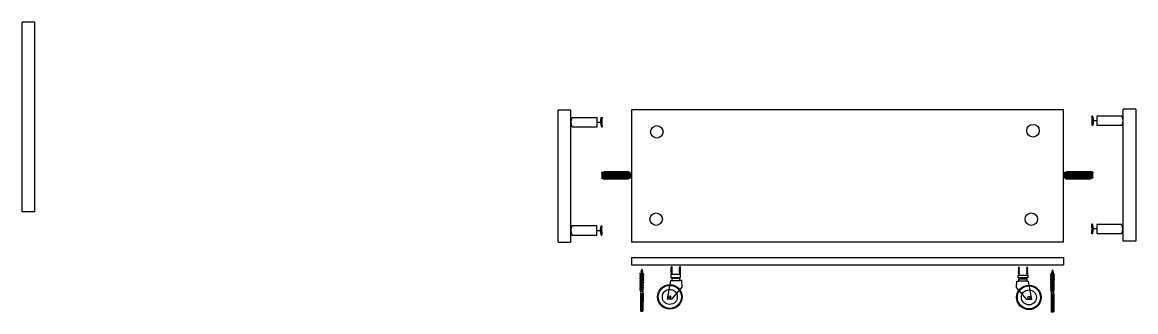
# Model space of a CAD drawing. Header units: inches. Extents: x 9.8 to 29.6, y 5.8 to 16.2.
# Drawn here: x 14.386 to 18.848, y 12.181 to 13.342 of the extents above; entities that cross this region are included whole.
import ezdxf

# ---------------------------------------------------------------- set-up
doc = ezdxf.new("R2010")
doc.units = ezdxf.units.IN
doc.header["$MEASUREMENT"] = 0
doc.linetypes.add('HIDDEN', pattern=[0.375, 0.25, -0.125])
doc.layers.add('NASCOSTE', color=1, linetype='HIDDEN')
doc.layers.add('OGGETTO', color=7, linetype='Continuous')

msp = doc.modelspace()

# ---------------------------------------------------------------- linework, layer by layer
for p, q in [((14.4364, 13.3421), (14.3864, 13.3421)), ((14.3864, 12.5821), (14.3864, 13.3421)), ((14.4364, 12.5821), (14.4364, 13.3421)), ((16.5336, 12.4605), (16.5336, 12.9905)), ((16.5336, 12.9905), (16.5836, 12.9905)), ((16.5836, 12.9905), (16.5836, 12.4605)), ((18.5584, 12.9905), (16.8284, 12.9905)), ((16.8284, 12.9905), (16.8284, 12.4605)), ((18.5584, 12.4605), (18.5584, 12.9905)), ((18.8483, 12.9937), (18.7983, 12.9937)), ((18.7983, 12.4637), (18.7983, 12.9937)), ((18.8483, 12.9937), (18.8483, 12.4637)), ((16.5901, 12.9605), (16.6901, 12.9605)), ((16.6901, 12.9228), (16.6901, 12.9605)), ((16.6901, 12.9411), (16.7032, 12.9411)), ((16.7065, 12.96), (16.7066, 12.96)), ((16.7066, 12.96), (16.7096, 12.96)), ((18.6756, 12.9658), (18.6726, 12.9658)), ((18.6926, 12.9471), (18.6795, 12.9471)), ((18.7926, 12.9654), (18.6926, 12.9654)), ((18.6926, 12.9654), (18.6926, 12.9277)), ((16.5901, 12.9228), (16.6901, 12.9228)), ((16.7071, 12.9223), (16.7101, 12.9223)), ((18.6762, 12.9282), (18.6732, 12.9282)), ((18.6763, 12.9282), (18.6762, 12.9282)), ((18.7926, 12.9277), (18.6926, 12.9277)), ((16.7087, 12.7391), (16.7185, 12.7426)), ((16.8218, 12.7396), (16.7087, 12.7391)), ((16.8234, 12.7361), (16.7093, 12.7359)), ((16.8234, 12.7188), (16.7093, 12.7186)), ((16.8245, 12.7326), (16.7098, 12.7325)), ((16.8244, 12.7223), (16.7098, 12.722)), ((16.8249, 12.7292), (16.71, 12.729)), ((16.8249, 12.7256), (16.71, 12.7255)), ((16.8125, 12.7431), (16.7185, 12.7426)), ((16.8218, 12.7396), (16.8125, 12.7431)), ((16.8225, 12.7168), (16.8127, 12.7133)), ((18.5604, 12.7311), (18.6753, 12.7312)), ((18.5604, 12.7275), (18.6753, 12.7277)), ((18.5609, 12.7344), (18.6755, 12.7346)), ((18.5609, 12.7241), (18.6755, 12.7242)), ((18.5619, 12.7206), (18.676, 12.7208)), ((18.562, 12.7379), (18.676, 12.7381)), ((18.5628, 12.7398), (18.5726, 12.7433)), ((18.5636, 12.7171), (18.6766, 12.7176)), ((18.5636, 12.7171), (18.5728, 12.7135)), ((18.5671, 12.7414), (18.6727, 12.7418)), ((18.5726, 12.7433), (18.6666, 12.7439)), ((18.6765, 12.7405), (18.6666, 12.7439)), ((18.6766, 12.7176), (18.6668, 12.7141)), ((16.7088, 12.7162), (16.7187, 12.7128)), ((16.8182, 12.7153), (16.7127, 12.7149)), ((16.8127, 12.7133), (16.7187, 12.7128)), ((18.5728, 12.7135), (18.6668, 12.7141)), ((14.4364, 12.5821), (14.3864, 12.5821)), ((16.5893, 12.5266), (16.6893, 12.5266)), ((16.6893, 12.4889), (16.6893, 12.5266)), ((16.6893, 12.5072), (16.7024, 12.5072)), ((16.7056, 12.5261), (16.7057, 12.5261)), ((16.7057, 12.5261), (16.7087, 12.5261)), ((18.6748, 12.5319), (18.6718, 12.5319)), ((18.6753, 12.4943), (18.6723, 12.4943)), ((18.6754, 12.4943), (18.6753, 12.4943)), ((18.6918, 12.5132), (18.6787, 12.5132)), ((18.7918, 12.5315), (18.6918, 12.5315)), ((18.6918, 12.5315), (18.6918, 12.4938)), ((18.7918, 12.4938), (18.6918, 12.4938)), ((16.5336, 12.4605), (16.5836, 12.4605)), ((16.5893, 12.4889), (16.6893, 12.4889)), ((16.7062, 12.4884), (16.7092, 12.4884)), ((18.5584, 12.4605), (16.8284, 12.4605)), ((18.8483, 12.4637), (18.7983, 12.4637)), ((16.8284, 12.3988), (18.5584, 12.3988)), ((16.8284, 12.3988), (16.8284, 12.3688)), ((16.8284, 12.3688), (18.5584, 12.3688)), ((18.5584, 12.3988), (18.5584, 12.3688)), ((16.9867, 12.3357), (16.9867, 12.3348)), ((16.9897, 12.3357), (16.9897, 12.3348)), ((16.9971, 12.3185), (16.9976, 12.3152)), ((17.0128, 12.3194), (17.0128, 12.3147)), ((17.0199, 12.3356), (17.0199, 12.3348)), ((17.0228, 12.3356), (17.0228, 12.3348)), ((18.3787, 12.3335), (18.3787, 12.3327)), ((18.3816, 12.3336), (18.3816, 12.3327)), ((18.3888, 12.3173), (18.3888, 12.3126)), ((18.4044, 12.3164), (18.4039, 12.3131)), ((18.4118, 12.3336), (18.4118, 12.3328)), ((18.4148, 12.3336), (18.4148, 12.3328)), ((16.9839, 12.3057), (16.9711, 12.2324)), ((16.9901, 12.3057), (16.9839, 12.3057)), ((16.9901, 12.2324), (17.0307, 12.2802)), ((17.0298, 12.3062), (17.0222, 12.3062)), ((17.0307, 12.2802), (17.0298, 12.3062)), ((18.3708, 12.2781), (18.3717, 12.3041)), ((18.4115, 12.2303), (18.3708, 12.2781)), ((18.3717, 12.3041), (18.3793, 12.3041)), ((18.4115, 12.3036), (18.4176, 12.3036)), ((18.4176, 12.3036), (18.4304, 12.2303)), ((16.9711, 12.2324), (16.9901, 12.2324)), ((18.4304, 12.2303), (18.4115, 12.2303))]:
    msp.add_line(p, q)
at = {"color": 7}
for p, q in [((16.9876, 12.3607), (16.9871, 12.3591)), ((16.9884, 12.3604), (16.9873, 12.3608)), ((16.9873, 12.3608), (16.9895, 12.3605)), ((16.9884, 12.3636), (16.9878, 12.3611)), ((16.9886, 12.3609), (16.9878, 12.3611)), ((16.9884, 12.3636), (16.9892, 12.3606)), ((16.9884, 12.3604), (16.9891, 12.3602)), ((16.9886, 12.3609), (16.9895, 12.3605)), ((16.9891, 12.3602), (16.9895, 12.3605)), ((16.9893, 12.3603), (16.9897, 12.3587)), ((17.0208, 12.3606), (17.0202, 12.3591)), ((17.0216, 12.3604), (17.0205, 12.3608)), ((17.0205, 12.3608), (17.0226, 12.3604)), ((17.0216, 12.3635), (17.0209, 12.3611)), ((17.0217, 12.3608), (17.0209, 12.3611)), ((17.0216, 12.3635), (17.0223, 12.3605)), ((17.0216, 12.3604), (17.0222, 12.3601)), ((17.0217, 12.3608), (17.0226, 12.3604)), ((17.0222, 12.3601), (17.0226, 12.3604)), ((17.0224, 12.3603), (17.0229, 12.3586)), ((18.38, 12.3614), (18.3792, 12.3585)), ((18.38, 12.3614), (18.3806, 12.359)), ((18.4131, 12.3615), (18.4123, 12.3585)), ((18.4131, 12.3615), (18.4138, 12.3591)), ((16.8614, 12.3276), (16.8645, 12.3297)), ((16.869, 12.3248), (16.8614, 12.3276)), ((16.8614, 12.3276), (16.8765, 12.3253)), ((16.8614, 12.321), (16.8645, 12.3231)), ((16.869, 12.3182), (16.8614, 12.321)), ((16.8614, 12.321), (16.8765, 12.3187)), ((16.8614, 12.3143), (16.8644, 12.3164)), ((16.8615, 12.3342), (16.8645, 12.3363)), ((16.869, 12.3315), (16.8615, 12.3342)), ((16.8615, 12.3342), (16.8765, 12.3319)), ((16.8634, 12.3297), (16.8634, 12.3331)), ((16.8634, 12.3231), (16.8634, 12.3265)), ((16.8634, 12.3164), (16.8634, 12.3199)), ((16.8644, 12.3164), (16.8644, 12.3199)), ((16.87, 12.3144), (16.8644, 12.3164)), ((16.8664, 12.3418), (16.8645, 12.3363)), ((16.87, 12.3343), (16.8645, 12.3363)), ((16.8645, 12.3297), (16.8645, 12.3331)), ((16.87, 12.3277), (16.8645, 12.3297)), ((16.8645, 12.3231), (16.8645, 12.3265)), ((16.87, 12.321), (16.8645, 12.3231)), ((16.869, 12.3408), (16.8653, 12.3422)), ((16.8653, 12.3422), (16.8728, 12.3411)), ((16.869, 12.3517), (16.8668, 12.3433)), ((16.8695, 12.3422), (16.8668, 12.3433)), ((16.869, 12.3517), (16.8717, 12.3414)), ((16.869, 12.3408), (16.8713, 12.34)), ((16.869, 12.3315), (16.8735, 12.3298)), ((16.869, 12.3248), (16.8735, 12.3232)), ((16.869, 12.3182), (16.8735, 12.3166)), ((16.8695, 12.3422), (16.8728, 12.3411)), ((16.87, 12.3343), (16.8765, 12.3319)), ((16.87, 12.3277), (16.8765, 12.3253)), ((16.87, 12.321), (16.8765, 12.3187)), ((16.8713, 12.34), (16.8728, 12.3411)), ((16.872, 12.3405), (16.8735, 12.3348)), ((16.8735, 12.3348), (16.8735, 12.333)), ((16.8735, 12.3298), (16.8765, 12.3319)), ((16.8735, 12.3298), (16.8735, 12.3264)), ((16.8735, 12.3232), (16.8765, 12.3253)), ((16.8735, 12.3232), (16.8735, 12.3198)), ((16.8735, 12.3166), (16.8765, 12.3187)), ((16.8735, 12.3166), (16.8735, 12.3131)), ((16.9862, 12.3585), (16.9871, 12.3591)), ((16.9884, 12.3577), (16.9862, 12.3585)), ((16.9862, 12.3585), (16.9906, 12.3579)), ((16.9862, 12.3566), (16.9871, 12.3572)), ((16.9884, 12.3558), (16.9862, 12.3566)), ((16.9862, 12.3566), (16.9906, 12.3559)), ((16.9862, 12.3547), (16.9871, 12.3553)), ((16.9884, 12.3539), (16.9862, 12.3547)), ((16.9862, 12.3547), (16.9906, 12.354)), ((16.9862, 12.3528), (16.9871, 12.3534)), ((16.9884, 12.352), (16.9862, 12.3528)), ((16.9862, 12.3528), (16.9906, 12.3521)), ((16.9862, 12.3509), (16.9871, 12.3515)), ((16.9884, 12.3501), (16.9862, 12.3509)), ((16.9862, 12.3509), (16.9906, 12.3502)), ((16.9862, 12.3489), (16.9871, 12.3495)), ((16.9884, 12.3481), (16.9862, 12.3489)), ((16.9862, 12.3489), (16.9906, 12.3483)), ((16.9862, 12.347), (16.9871, 12.3476)), ((16.9884, 12.3462), (16.9862, 12.347)), ((16.9862, 12.347), (16.9906, 12.3464)), ((16.9862, 12.3451), (16.9871, 12.3457)), ((16.9884, 12.3443), (16.9862, 12.3451)), ((16.9862, 12.3451), (16.9906, 12.3444)), ((16.9862, 12.3432), (16.9871, 12.3438)), ((16.9884, 12.3424), (16.9862, 12.3432)), ((16.9862, 12.3432), (16.9906, 12.3425)), ((16.9862, 12.3413), (16.9871, 12.3419)), ((16.9884, 12.3405), (16.9862, 12.3413)), ((16.9862, 12.3413), (16.9906, 12.3406)), ((16.9862, 12.3393), (16.9871, 12.3399)), ((16.9862, 12.3393), (16.9884, 12.339)), ((16.9881, 12.3386), (16.9862, 12.3393)), ((16.9868, 12.3572), (16.9868, 12.3582)), ((16.9868, 12.3553), (16.9868, 12.3563)), ((16.9868, 12.3534), (16.9868, 12.3544)), ((16.9868, 12.3515), (16.9868, 12.3525)), ((16.9868, 12.3495), (16.9868, 12.3505)), ((16.9868, 12.3476), (16.9868, 12.3486)), ((16.9868, 12.3457), (16.9868, 12.3467)), ((16.9868, 12.3438), (16.9868, 12.3448)), ((16.9868, 12.3419), (16.9868, 12.3429)), ((16.9868, 12.3383), (16.9868, 12.3409)), ((16.9887, 12.3585), (16.9871, 12.3591)), ((16.9871, 12.3572), (16.9871, 12.3582)), ((16.9887, 12.3566), (16.9871, 12.3572)), ((16.9871, 12.3553), (16.9871, 12.3563)), ((16.9887, 12.3547), (16.9871, 12.3553)), ((16.9871, 12.3534), (16.9871, 12.3544)), ((16.9887, 12.3528), (16.9871, 12.3534)), ((16.9871, 12.3515), (16.9871, 12.3525)), ((16.9887, 12.3509), (16.9871, 12.3515)), ((16.9871, 12.3495), (16.9871, 12.3505)), ((16.9887, 12.349), (16.9871, 12.3495)), ((16.9871, 12.3476), (16.9871, 12.3486)), ((16.9887, 12.347), (16.9871, 12.3476)), ((16.9871, 12.3457), (16.9871, 12.3467)), ((16.9887, 12.3451), (16.9871, 12.3457)), ((16.9871, 12.3438), (16.9871, 12.3448)), ((16.9887, 12.3432), (16.9871, 12.3438)), ((16.9871, 12.3419), (16.9871, 12.3429)), ((16.9887, 12.3413), (16.9871, 12.3419)), ((16.9871, 12.3383), (16.9871, 12.3409)), ((16.9881, 12.3395), (16.9871, 12.3399)), ((16.9884, 12.3577), (16.9897, 12.3573)), ((16.9884, 12.3558), (16.9897, 12.3553)), ((16.9884, 12.3539), (16.9897, 12.3534)), ((16.9884, 12.352), (16.9897, 12.3515)), ((16.9884, 12.3501), (16.9897, 12.3496)), ((16.9884, 12.3481), (16.9897, 12.3477)), ((16.9884, 12.3462), (16.9897, 12.3457)), ((16.9884, 12.3443), (16.9897, 12.3438)), ((16.9884, 12.3424), (16.9897, 12.3419)), ((16.9884, 12.3405), (16.9897, 12.34)), ((16.9887, 12.3585), (16.9906, 12.3579)), ((16.9887, 12.3566), (16.9906, 12.3559)), ((16.9887, 12.3547), (16.9906, 12.354)), ((16.9887, 12.3528), (16.9906, 12.3521)), ((16.9887, 12.3509), (16.9906, 12.3502)), ((16.9887, 12.349), (16.9906, 12.3483)), ((16.9887, 12.347), (16.9906, 12.3464)), ((16.9887, 12.3451), (16.9906, 12.3444)), ((16.9887, 12.3432), (16.9906, 12.3425)), ((16.9887, 12.3413), (16.9906, 12.3406)), ((16.9897, 12.3587), (16.9897, 12.3582)), ((16.9897, 12.3573), (16.9906, 12.3579)), ((16.9897, 12.3573), (16.9897, 12.3563)), ((16.9897, 12.3553), (16.9906, 12.3559)), ((16.9897, 12.3553), (16.9897, 12.3543)), ((16.9897, 12.3534), (16.9906, 12.354)), ((16.9897, 12.3534), (16.9897, 12.3524)), ((16.9897, 12.3515), (16.9906, 12.3521)), ((16.9897, 12.3515), (16.9897, 12.3505)), ((16.9897, 12.3496), (16.9906, 12.3502)), ((16.9897, 12.3496), (16.9897, 12.3486)), ((16.9897, 12.3477), (16.9906, 12.3483)), ((16.9897, 12.3477), (16.9897, 12.3467)), ((16.9897, 12.3457), (16.9906, 12.3464)), ((16.9897, 12.3457), (16.9897, 12.3448)), ((16.9897, 12.3438), (16.9906, 12.3444)), ((16.9897, 12.3438), (16.9897, 12.3428)), ((16.9897, 12.3419), (16.9906, 12.3425)), ((16.9897, 12.3419), (16.9897, 12.3409)), ((16.9897, 12.34), (16.9906, 12.3406)), ((16.9897, 12.3383), (16.9897, 12.34)), ((17.0193, 12.345), (17.0202, 12.3456)), ((17.0215, 12.3442), (17.0193, 12.345)), ((17.0193, 12.345), (17.0237, 12.3444)), ((17.0193, 12.3431), (17.0202, 12.3437)), ((17.0215, 12.3423), (17.0193, 12.3431)), ((17.0193, 12.3431), (17.0237, 12.3424)), ((17.0193, 12.3412), (17.0202, 12.3418)), ((17.0215, 12.3404), (17.0193, 12.3412)), ((17.0193, 12.3412), (17.0237, 12.3405)), ((17.0193, 12.3392), (17.0202, 12.3398)), ((17.0193, 12.3392), (17.0215, 12.3389)), ((17.0212, 12.3386), (17.0193, 12.3392)), ((17.0194, 12.3584), (17.0202, 12.3591)), ((17.0216, 12.3577), (17.0194, 12.3584)), ((17.0194, 12.3584), (17.0237, 12.3578)), ((17.0194, 12.3565), (17.0202, 12.3571)), ((17.0215, 12.3557), (17.0194, 12.3565)), ((17.0194, 12.3565), (17.0237, 12.3559)), ((17.0194, 12.3546), (17.0202, 12.3552)), ((17.0215, 12.3538), (17.0194, 12.3546)), ((17.0194, 12.3546), (17.0237, 12.3539)), ((17.0194, 12.3527), (17.0202, 12.3533)), ((17.0215, 12.3519), (17.0194, 12.3527)), ((17.0194, 12.3527), (17.0237, 12.352)), ((17.0194, 12.3508), (17.0202, 12.3514)), ((17.0215, 12.35), (17.0194, 12.3508)), ((17.0194, 12.3508), (17.0237, 12.3501)), ((17.0194, 12.3489), (17.0202, 12.3495)), ((17.0215, 12.3481), (17.0194, 12.3489)), ((17.0194, 12.3489), (17.0237, 12.3482)), ((17.0194, 12.3469), (17.0202, 12.3475)), ((17.0215, 12.3461), (17.0194, 12.3469)), ((17.0194, 12.3469), (17.0237, 12.3463)), ((17.0199, 12.3571), (17.0199, 12.3581)), ((17.0199, 12.3552), (17.0199, 12.3562)), ((17.0199, 12.3533), (17.0199, 12.3543)), ((17.0199, 12.3514), (17.0199, 12.3524)), ((17.0199, 12.3495), (17.0199, 12.3505)), ((17.0199, 12.3475), (17.0199, 12.3485)), ((17.0199, 12.3456), (17.0199, 12.3466)), ((17.0199, 12.3437), (17.0199, 12.3447)), ((17.0199, 12.3418), (17.0199, 12.3428)), ((17.0199, 12.3382), (17.0199, 12.3409)), ((17.0219, 12.3585), (17.0202, 12.3591)), ((17.0202, 12.3571), (17.0202, 12.3581)), ((17.0218, 12.3566), (17.0202, 12.3571)), ((17.0202, 12.3552), (17.0202, 12.3562)), ((17.0218, 12.3546), (17.0202, 12.3552)), ((17.0202, 12.3533), (17.0202, 12.3543)), ((17.0218, 12.3527), (17.0202, 12.3533)), ((17.0202, 12.3514), (17.0202, 12.3524)), ((17.0218, 12.3508), (17.0202, 12.3514)), ((17.0202, 12.3495), (17.0202, 12.3505)), ((17.0218, 12.3489), (17.0202, 12.3495)), ((17.0202, 12.3475), (17.0202, 12.3485)), ((17.0218, 12.347), (17.0202, 12.3475)), ((17.0202, 12.3456), (17.0202, 12.3466)), ((17.0218, 12.345), (17.0202, 12.3456)), ((17.0202, 12.3437), (17.0202, 12.3447)), ((17.0218, 12.3431), (17.0202, 12.3437)), ((17.0202, 12.3418), (17.0202, 12.3428)), ((17.0218, 12.3412), (17.0202, 12.3418)), ((17.0202, 12.3382), (17.0202, 12.3409)), ((17.0213, 12.3395), (17.0202, 12.3398)), ((17.0215, 12.3557), (17.0229, 12.3553)), ((17.0215, 12.3538), (17.0229, 12.3533)), ((17.0215, 12.3519), (17.0228, 12.3514)), ((17.0215, 12.35), (17.0228, 12.3495)), ((17.0215, 12.3481), (17.0228, 12.3476)), ((17.0215, 12.3461), (17.0228, 12.3457)), ((17.0215, 12.3442), (17.0228, 12.3437)), ((17.0215, 12.3423), (17.0228, 12.3418)), ((17.0215, 12.3404), (17.0228, 12.3399)), ((17.0216, 12.3577), (17.0229, 12.3572)), ((17.0218, 12.3566), (17.0237, 12.3559)), ((17.0218, 12.3546), (17.0237, 12.3539)), ((17.0218, 12.3527), (17.0237, 12.352)), ((17.0218, 12.3508), (17.0237, 12.3501)), ((17.0218, 12.3489), (17.0237, 12.3482)), ((17.0218, 12.347), (17.0237, 12.3463)), ((17.0218, 12.345), (17.0237, 12.3444)), ((17.0218, 12.3431), (17.0237, 12.3424)), ((17.0218, 12.3412), (17.0237, 12.3405)), ((17.0219, 12.3585), (17.0237, 12.3578)), ((17.0229, 12.3533), (17.0228, 12.3523)), ((17.0228, 12.3514), (17.0237, 12.352)), ((17.0228, 12.3514), (17.0228, 12.3504)), ((17.0228, 12.3495), (17.0237, 12.3501)), ((17.0228, 12.3495), (17.0228, 12.3485)), ((17.0228, 12.3476), (17.0237, 12.3482)), ((17.0228, 12.3476), (17.0228, 12.3466)), ((17.0228, 12.3457), (17.0237, 12.3463)), ((17.0228, 12.3457), (17.0228, 12.3447)), ((17.0228, 12.3437), (17.0237, 12.3444)), ((17.0228, 12.3437), (17.0228, 12.3428)), ((17.0228, 12.3418), (17.0237, 12.3424)), ((17.0228, 12.3418), (17.0228, 12.3408)), ((17.0228, 12.3399), (17.0237, 12.3405)), ((17.0228, 12.3382), (17.0228, 12.3399)), ((17.0229, 12.3586), (17.0229, 12.3581)), ((17.0229, 12.3572), (17.0237, 12.3578)), ((17.0229, 12.3572), (17.0229, 12.3562)), ((17.0229, 12.3553), (17.0237, 12.3559)), ((17.0229, 12.3553), (17.0229, 12.3543)), ((17.0229, 12.3533), (17.0237, 12.3539)), ((18.3821, 12.3564), (18.3778, 12.3557)), ((18.3797, 12.3564), (18.3778, 12.3557)), ((18.3787, 12.3551), (18.3778, 12.3557)), ((18.3822, 12.3545), (18.3778, 12.3538)), ((18.3797, 12.3545), (18.3778, 12.3538)), ((18.3787, 12.3532), (18.3778, 12.3538)), ((18.3797, 12.3526), (18.3778, 12.3519)), ((18.3822, 12.3525), (18.3778, 12.3519)), ((18.3787, 12.3513), (18.3778, 12.3519)), ((18.3797, 12.3506), (18.3778, 12.3499)), ((18.3822, 12.3506), (18.3778, 12.3499)), ((18.3787, 12.3493), (18.3778, 12.3499)), ((18.3797, 12.3487), (18.3778, 12.348)), ((18.3822, 12.3487), (18.3778, 12.348)), ((18.3787, 12.3474), (18.3778, 12.348)), ((18.3797, 12.3468), (18.3778, 12.3461)), ((18.3822, 12.3468), (18.3778, 12.3461)), ((18.3787, 12.3455), (18.3778, 12.3461)), ((18.3797, 12.3449), (18.3778, 12.3442)), ((18.3822, 12.3449), (18.3778, 12.3442)), ((18.3787, 12.3436), (18.3778, 12.3442)), ((18.3797, 12.343), (18.3778, 12.3423)), ((18.3822, 12.3429), (18.3778, 12.3423)), ((18.3787, 12.3417), (18.3778, 12.3423)), ((18.3822, 12.341), (18.3778, 12.3404)), ((18.3797, 12.341), (18.3778, 12.3404)), ((18.3787, 12.3397), (18.3778, 12.3404)), ((18.3797, 12.3391), (18.3778, 12.3384)), ((18.3822, 12.3391), (18.3778, 12.3384)), ((18.3787, 12.3378), (18.3778, 12.3384)), ((18.3791, 12.3582), (18.3787, 12.3565)), ((18.3787, 12.3565), (18.3787, 12.356)), ((18.38, 12.3556), (18.3787, 12.3551)), ((18.3787, 12.3551), (18.3787, 12.3541)), ((18.38, 12.3537), (18.3787, 12.3532)), ((18.3787, 12.3532), (18.3787, 12.3522)), ((18.38, 12.3517), (18.3787, 12.3513)), ((18.3787, 12.3513), (18.3787, 12.3503)), ((18.38, 12.3498), (18.3787, 12.3493)), ((18.3787, 12.3493), (18.3787, 12.3484)), ((18.38, 12.3479), (18.3787, 12.3474)), ((18.3787, 12.3474), (18.3787, 12.3464)), ((18.38, 12.346), (18.3787, 12.3455)), ((18.3787, 12.3455), (18.3787, 12.3445)), ((18.38, 12.3441), (18.3787, 12.3436)), ((18.3787, 12.3436), (18.3787, 12.3426)), ((18.38, 12.3421), (18.3787, 12.3417)), ((18.3787, 12.3417), (18.3787, 12.3407)), ((18.38, 12.3402), (18.3787, 12.3397)), ((18.3787, 12.3397), (18.3787, 12.3388)), ((18.38, 12.3383), (18.3787, 12.3378)), ((18.3787, 12.3362), (18.3787, 12.3378)), ((18.381, 12.3587), (18.3789, 12.3584)), ((18.3798, 12.3587), (18.3789, 12.3584)), ((18.3793, 12.358), (18.3789, 12.3584)), ((18.38, 12.3583), (18.3793, 12.358)), ((18.3797, 12.3564), (18.3813, 12.357)), ((18.3797, 12.3545), (18.3813, 12.3551)), ((18.3797, 12.3526), (18.3813, 12.3531)), ((18.3797, 12.3506), (18.3813, 12.3512)), ((18.3797, 12.3487), (18.3813, 12.3493)), ((18.3797, 12.3468), (18.3813, 12.3474)), ((18.3797, 12.3449), (18.3813, 12.3455)), ((18.3797, 12.343), (18.3813, 12.3436)), ((18.3797, 12.341), (18.3813, 12.3416)), ((18.3797, 12.3391), (18.3813, 12.3397)), ((18.3798, 12.3587), (18.3806, 12.359)), ((18.38, 12.3583), (18.381, 12.3587)), ((18.38, 12.3556), (18.3821, 12.3564)), ((18.38, 12.3537), (18.3822, 12.3545)), ((18.38, 12.3517), (18.3822, 12.3525)), ((18.38, 12.3498), (18.3822, 12.3506)), ((18.38, 12.3479), (18.3822, 12.3487)), ((18.38, 12.346), (18.3822, 12.3468)), ((18.38, 12.3441), (18.3822, 12.3449)), ((18.38, 12.3421), (18.3822, 12.3429)), ((18.38, 12.3402), (18.3822, 12.341)), ((18.38, 12.3383), (18.3822, 12.3391)), ((18.3822, 12.3372), (18.38, 12.3368)), ((18.3803, 12.3374), (18.3813, 12.3378)), ((18.3803, 12.3365), (18.3822, 12.3372)), ((18.3807, 12.3586), (18.3813, 12.357)), ((18.3821, 12.3564), (18.3813, 12.357)), ((18.3813, 12.3551), (18.3813, 12.3561)), ((18.3822, 12.3545), (18.3813, 12.3551)), ((18.3813, 12.3531), (18.3813, 12.3541)), ((18.3822, 12.3525), (18.3813, 12.3531)), ((18.3813, 12.3512), (18.3813, 12.3522)), ((18.3822, 12.3506), (18.3813, 12.3512)), ((18.3813, 12.3493), (18.3813, 12.3503)), ((18.3822, 12.3487), (18.3813, 12.3493)), ((18.3813, 12.3474), (18.3813, 12.3484)), ((18.3822, 12.3468), (18.3813, 12.3474)), ((18.3813, 12.3455), (18.3813, 12.3465)), ((18.3822, 12.3449), (18.3813, 12.3455)), ((18.3813, 12.3436), (18.3813, 12.3445)), ((18.3822, 12.3429), (18.3813, 12.3436)), ((18.3813, 12.3416), (18.3813, 12.3426)), ((18.3822, 12.341), (18.3813, 12.3416)), ((18.3813, 12.3397), (18.3813, 12.3407)), ((18.3822, 12.3391), (18.3813, 12.3397)), ((18.3813, 12.3362), (18.3813, 12.3388)), ((18.3822, 12.3372), (18.3813, 12.3378)), ((18.3816, 12.3551), (18.3816, 12.3561)), ((18.3816, 12.3531), (18.3816, 12.3541)), ((18.3816, 12.3512), (18.3816, 12.3522)), ((18.3816, 12.3493), (18.3816, 12.3503)), ((18.3816, 12.3474), (18.3816, 12.3484)), ((18.3816, 12.3455), (18.3816, 12.3465)), ((18.3816, 12.3436), (18.3816, 12.3445)), ((18.3816, 12.3416), (18.3816, 12.3426)), ((18.3816, 12.3397), (18.3816, 12.3407)), ((18.3816, 12.3362), (18.3816, 12.3388)), ((18.4153, 12.3565), (18.4109, 12.3558)), ((18.4128, 12.3565), (18.4109, 12.3558)), ((18.4118, 12.3552), (18.4109, 12.3558)), ((18.4128, 12.3546), (18.4109, 12.3539)), ((18.4153, 12.3545), (18.4109, 12.3539)), ((18.4118, 12.3533), (18.4109, 12.3539)), ((18.4153, 12.3526), (18.4109, 12.3519)), ((18.4128, 12.3526), (18.4109, 12.3519)), ((18.4118, 12.3513), (18.4109, 12.3519)), ((18.4128, 12.3507), (18.4109, 12.35)), ((18.4153, 12.3507), (18.4109, 12.35)), ((18.4118, 12.3494), (18.4109, 12.35)), ((18.4128, 12.3488), (18.4109, 12.3481)), ((18.4153, 12.3488), (18.4109, 12.3481)), ((18.4118, 12.3475), (18.4109, 12.3481)), ((18.4128, 12.3469), (18.411, 12.3462)), ((18.4153, 12.3469), (18.411, 12.3462)), ((18.4118, 12.3456), (18.411, 12.3462)), ((18.4128, 12.345), (18.411, 12.3443)), ((18.4153, 12.3449), (18.411, 12.3443)), ((18.4118, 12.3437), (18.411, 12.3443)), ((18.4128, 12.343), (18.411, 12.3424)), ((18.4153, 12.343), (18.411, 12.3424)), ((18.4118, 12.3417), (18.411, 12.3424)), ((18.4153, 12.3411), (18.411, 12.3404)), ((18.4128, 12.3411), (18.411, 12.3404)), ((18.4118, 12.3398), (18.411, 12.3404)), ((18.4128, 12.3392), (18.411, 12.3385)), ((18.4153, 12.3392), (18.411, 12.3385)), ((18.4118, 12.3379), (18.411, 12.3385)), ((18.4122, 12.3583), (18.4118, 12.3566)), ((18.4118, 12.3566), (18.4118, 12.3561)), ((18.4131, 12.3557), (18.4118, 12.3552)), ((18.4118, 12.3552), (18.4118, 12.3542)), ((18.4131, 12.3537), (18.4118, 12.3533)), ((18.4118, 12.3533), (18.4118, 12.3523)), ((18.4131, 12.3518), (18.4118, 12.3513)), ((18.4118, 12.3513), (18.4118, 12.3503)), ((18.4131, 12.3499), (18.4118, 12.3494)), ((18.4118, 12.3494), (18.4118, 12.3484)), ((18.4131, 12.348), (18.4118, 12.3475)), ((18.4118, 12.3475), (18.4118, 12.3465)), ((18.4131, 12.3461), (18.4118, 12.3456)), ((18.4118, 12.3456), (18.4118, 12.3446)), ((18.4131, 12.3441), (18.4118, 12.3437)), ((18.4118, 12.3437), (18.4118, 12.3427)), ((18.4131, 12.3422), (18.4118, 12.3417)), ((18.4118, 12.3417), (18.4118, 12.3408)), ((18.4131, 12.3403), (18.4118, 12.3398)), ((18.4118, 12.3398), (18.4118, 12.3388)), ((18.4131, 12.3384), (18.4118, 12.3379)), ((18.4118, 12.3362), (18.4118, 12.3379)), ((18.4142, 12.3588), (18.412, 12.3584)), ((18.413, 12.3588), (18.412, 12.3584)), ((18.4125, 12.3581), (18.412, 12.3584)), ((18.4131, 12.3584), (18.4125, 12.3581)), ((18.4128, 12.3565), (18.4144, 12.3571)), ((18.4128, 12.3546), (18.4144, 12.3551)), ((18.4128, 12.3526), (18.4144, 12.3532)), ((18.4128, 12.3507), (18.4144, 12.3513)), ((18.4128, 12.3488), (18.4144, 12.3494)), ((18.4128, 12.3469), (18.4144, 12.3475)), ((18.4128, 12.345), (18.4144, 12.3456)), ((18.4128, 12.343), (18.4144, 12.3436)), ((18.4128, 12.3411), (18.4144, 12.3417)), ((18.4128, 12.3392), (18.4145, 12.3398)), ((18.413, 12.3588), (18.4138, 12.3591)), ((18.4131, 12.3584), (18.4142, 12.3588)), ((18.4131, 12.3557), (18.4153, 12.3565)), ((18.4131, 12.3537), (18.4153, 12.3545)), ((18.4131, 12.3518), (18.4153, 12.3526)), ((18.4131, 12.3499), (18.4153, 12.3507)), ((18.4131, 12.348), (18.4153, 12.3488)), ((18.4131, 12.3461), (18.4153, 12.3469)), ((18.4131, 12.3441), (18.4153, 12.3449)), ((18.4131, 12.3422), (18.4153, 12.343)), ((18.4131, 12.3403), (18.4153, 12.3411)), ((18.4131, 12.3384), (18.4153, 12.3392)), ((18.4153, 12.3372), (18.4131, 12.3369)), ((18.4134, 12.3375), (18.4144, 12.3379)), ((18.4135, 12.3366), (18.4153, 12.3372)), ((18.4139, 12.3586), (18.4144, 12.3571)), ((18.4153, 12.3565), (18.4144, 12.3571)), ((18.4144, 12.3551), (18.4144, 12.3561)), ((18.4153, 12.3545), (18.4144, 12.3551)), ((18.4144, 12.3532), (18.4144, 12.3542)), ((18.4153, 12.3526), (18.4144, 12.3532)), ((18.4144, 12.3513), (18.4144, 12.3523)), ((18.4153, 12.3507), (18.4144, 12.3513)), ((18.4144, 12.3494), (18.4144, 12.3504)), ((18.4153, 12.3488), (18.4144, 12.3494)), ((18.4144, 12.3475), (18.4144, 12.3485)), ((18.4153, 12.3469), (18.4144, 12.3475)), ((18.4144, 12.3456), (18.4144, 12.3465)), ((18.4153, 12.3449), (18.4144, 12.3456)), ((18.4144, 12.3436), (18.4144, 12.3446)), ((18.4153, 12.343), (18.4144, 12.3436)), ((18.4144, 12.3417), (18.4144, 12.3427)), ((18.4153, 12.3411), (18.4144, 12.3417)), ((18.4153, 12.3372), (18.4144, 12.3379)), ((18.4145, 12.3398), (18.4145, 12.3408)), ((18.4153, 12.3392), (18.4145, 12.3398)), ((18.4145, 12.3362), (18.4145, 12.3389)), ((18.4147, 12.3551), (18.4147, 12.3561)), ((18.4147, 12.3532), (18.4147, 12.3542)), ((18.4147, 12.3513), (18.4147, 12.3523)), ((18.4147, 12.3494), (18.4147, 12.3504)), ((18.4147, 12.3475), (18.4147, 12.3485)), ((18.4147, 12.3456), (18.4147, 12.3465)), ((18.4148, 12.3436), (18.4148, 12.3446)), ((18.4148, 12.3417), (18.4148, 12.3427)), ((18.4148, 12.3398), (18.4148, 12.3408)), ((18.4148, 12.3362), (18.4148, 12.3389)), ((18.5074, 12.332), (18.5105, 12.3341)), ((18.515, 12.3292), (18.5074, 12.332)), ((18.5074, 12.332), (18.5225, 12.3297)), ((18.5074, 12.3254), (18.5104, 12.3275)), ((18.515, 12.3226), (18.5074, 12.3254)), ((18.5074, 12.3254), (18.5225, 12.3231)), ((18.5074, 12.3187), (18.5104, 12.3208)), ((18.5149, 12.316), (18.5074, 12.3187)), ((18.5074, 12.3187), (18.5225, 12.3164)), ((18.5094, 12.3275), (18.5094, 12.3309)), ((18.5094, 12.3208), (18.5094, 12.3243)), ((18.5094, 12.3142), (18.5094, 12.3176)), ((18.5104, 12.3275), (18.5105, 12.3309)), ((18.516, 12.3254), (18.5104, 12.3275)), ((18.5104, 12.3208), (18.5104, 12.3243)), ((18.516, 12.3188), (18.5104, 12.3208)), ((18.5104, 12.3142), (18.5104, 12.3176)), ((18.5124, 12.3396), (18.5105, 12.3341)), ((18.516, 12.3321), (18.5105, 12.3341)), ((18.515, 12.3386), (18.5112, 12.34)), ((18.5112, 12.34), (18.5188, 12.3388)), ((18.515, 12.3494), (18.5127, 12.341)), ((18.5155, 12.34), (18.5127, 12.341)), ((18.5149, 12.316), (18.5195, 12.3143)), ((18.515, 12.3494), (18.5177, 12.3392)), ((18.515, 12.3386), (18.5173, 12.3378)), ((18.515, 12.3292), (18.5195, 12.3276)), ((18.515, 12.3226), (18.5195, 12.321)), ((18.5155, 12.34), (18.5188, 12.3388)), ((18.516, 12.3321), (18.5225, 12.3297)), ((18.516, 12.3254), (18.5225, 12.3231)), ((18.516, 12.3188), (18.5225, 12.3164)), ((18.5173, 12.3378), (18.5188, 12.3388)), ((18.518, 12.3383), (18.5195, 12.3325)), ((18.5195, 12.3325), (18.5195, 12.3308)), ((18.5195, 12.3276), (18.5225, 12.3297)), ((18.5195, 12.3276), (18.5195, 12.3242)), ((18.5195, 12.321), (18.5225, 12.3231)), ((18.5195, 12.321), (18.5195, 12.3175)), ((18.5195, 12.3143), (18.5225, 12.3164)), ((16.8613, 12.2746), (16.8644, 12.2767)), ((16.8689, 12.2718), (16.8613, 12.2746)), ((16.8613, 12.2746), (16.8764, 12.2722)), ((16.869, 12.3116), (16.8614, 12.3143)), ((16.8614, 12.3143), (16.8765, 12.312)), ((16.8614, 12.3077), (16.8644, 12.3098)), ((16.8689, 12.3049), (16.8614, 12.3077)), ((16.8614, 12.3077), (16.8765, 12.3054)), ((16.8614, 12.3011), (16.8644, 12.3032)), ((16.8689, 12.2983), (16.8614, 12.3011)), ((16.8614, 12.3011), (16.8765, 12.2988)), ((16.8614, 12.2944), (16.8644, 12.2965)), ((16.8689, 12.2917), (16.8614, 12.2944)), ((16.8614, 12.2944), (16.8764, 12.2921)), ((16.8614, 12.2878), (16.8644, 12.2899)), ((16.8689, 12.2851), (16.8614, 12.2878)), ((16.8614, 12.2878), (16.8764, 12.2855)), ((16.8614, 12.2812), (16.8644, 12.2833)), ((16.8689, 12.2784), (16.8614, 12.2812)), ((16.8614, 12.2812), (16.8764, 12.2789)), ((16.8633, 12.2965), (16.8633, 12.3)), ((16.8633, 12.2899), (16.8633, 12.2933)), ((16.8633, 12.2833), (16.8633, 12.2867)), ((16.8633, 12.2767), (16.8633, 12.2801)), ((16.8633, 12.2644), (16.8633, 12.2735)), ((16.8634, 12.3098), (16.8634, 12.3132)), ((16.8634, 12.3032), (16.8634, 12.3066)), ((16.8643, 12.2644), (16.8644, 12.2735)), ((16.8644, 12.3098), (16.8644, 12.3132)), ((16.87, 12.3078), (16.8644, 12.3098)), ((16.8644, 12.3032), (16.8644, 12.3066)), ((16.87, 12.3011), (16.8644, 12.3032)), ((16.8644, 12.2965), (16.8644, 12.3)), ((16.87, 12.2945), (16.8644, 12.2965)), ((16.8644, 12.2899), (16.8644, 12.2933)), ((16.8699, 12.2879), (16.8644, 12.2899)), ((16.8644, 12.2833), (16.8644, 12.2867)), ((16.8699, 12.2813), (16.8644, 12.2833)), ((16.8644, 12.2767), (16.8644, 12.2801)), ((16.8699, 12.2746), (16.8644, 12.2767)), ((16.8689, 12.3049), (16.8735, 12.3033)), ((16.8689, 12.2983), (16.8734, 12.2967)), ((16.8689, 12.2917), (16.8734, 12.29)), ((16.8689, 12.2851), (16.8734, 12.2834)), ((16.8689, 12.2784), (16.8734, 12.2768)), ((16.8689, 12.2718), (16.8734, 12.2701)), ((16.869, 12.3116), (16.8735, 12.3099)), ((16.8699, 12.2879), (16.8764, 12.2855)), ((16.8699, 12.2813), (16.8764, 12.2789)), ((16.8699, 12.2746), (16.8764, 12.2722)), ((16.87, 12.3144), (16.8765, 12.312)), ((16.87, 12.3078), (16.8765, 12.3054)), ((16.87, 12.3011), (16.8765, 12.2988)), ((16.87, 12.2945), (16.8764, 12.2921)), ((16.8734, 12.2967), (16.8765, 12.2988)), ((16.8734, 12.2967), (16.8734, 12.2932)), ((16.8734, 12.29), (16.8764, 12.2921)), ((16.8734, 12.29), (16.8734, 12.2866)), ((16.8734, 12.2834), (16.8764, 12.2855)), ((16.8734, 12.2834), (16.8734, 12.28)), ((16.8734, 12.2768), (16.8764, 12.2789)), ((16.8734, 12.2768), (16.8734, 12.2734)), ((16.8734, 12.2701), (16.8764, 12.2722)), ((16.8735, 12.3099), (16.8765, 12.312)), ((16.8735, 12.3099), (16.8735, 12.3065)), ((16.8735, 12.3033), (16.8765, 12.3054)), ((16.8735, 12.3033), (16.8735, 12.2999)), ((18.5073, 12.279), (18.5104, 12.2811)), ((18.5149, 12.2762), (18.5073, 12.279)), ((18.5073, 12.279), (18.5224, 12.2767)), ((18.5073, 12.2723), (18.5103, 12.2744)), ((18.5149, 12.2696), (18.5073, 12.2723)), ((18.5073, 12.2723), (18.5224, 12.27)), ((18.5074, 12.3121), (18.5104, 12.3142)), ((18.5149, 12.3093), (18.5074, 12.3121)), ((18.5074, 12.3121), (18.5225, 12.3098)), ((18.5074, 12.3055), (18.5104, 12.3076)), ((18.5149, 12.3027), (18.5074, 12.3055)), ((18.5074, 12.3055), (18.5225, 12.3032)), ((18.5074, 12.2988), (18.5104, 12.301)), ((18.5149, 12.2961), (18.5074, 12.2988)), ((18.5074, 12.2988), (18.5224, 12.2965)), ((18.5074, 12.2922), (18.5104, 12.2943)), ((18.5149, 12.2895), (18.5074, 12.2922)), ((18.5074, 12.2922), (18.5224, 12.2899)), ((18.5074, 12.2856), (18.5104, 12.2877)), ((18.5149, 12.2828), (18.5074, 12.2856)), ((18.5074, 12.2856), (18.5224, 12.2833)), ((18.5093, 12.3076), (18.5094, 12.311)), ((18.5093, 12.301), (18.5093, 12.3044)), ((18.5093, 12.2943), (18.5093, 12.2977)), ((18.5093, 12.2877), (18.5093, 12.2911)), ((18.5093, 12.2811), (18.5093, 12.2845)), ((18.5093, 12.2744), (18.5093, 12.2779)), ((18.5093, 12.2622), (18.5093, 12.2712)), ((18.5103, 12.2744), (18.5104, 12.2779)), ((18.5159, 12.2724), (18.5103, 12.2744)), ((18.5103, 12.2622), (18.5103, 12.2712)), ((18.516, 12.3122), (18.5104, 12.3142)), ((18.5104, 12.3076), (18.5104, 12.311)), ((18.516, 12.3055), (18.5104, 12.3076)), ((18.5104, 12.301), (18.5104, 12.3044)), ((18.5159, 12.2989), (18.5104, 12.301)), ((18.5104, 12.2943), (18.5104, 12.2977)), ((18.5159, 12.2923), (18.5104, 12.2943)), ((18.5104, 12.2877), (18.5104, 12.2911)), ((18.5159, 12.2857), (18.5104, 12.2877)), ((18.5104, 12.2811), (18.5104, 12.2845)), ((18.5159, 12.279), (18.5104, 12.2811)), ((18.5149, 12.3093), (18.5195, 12.3077)), ((18.5149, 12.3027), (18.5194, 12.3011)), ((18.5149, 12.2961), (18.5194, 12.2944)), ((18.5149, 12.2895), (18.5194, 12.2878)), ((18.5149, 12.2828), (18.5194, 12.2812)), ((18.5149, 12.2762), (18.5194, 12.2745)), ((18.5159, 12.2989), (18.5224, 12.2965)), ((18.5159, 12.2923), (18.5224, 12.2899)), ((18.5159, 12.2857), (18.5224, 12.2833)), ((18.5159, 12.279), (18.5224, 12.2767)), ((18.5159, 12.2724), (18.5224, 12.27)), ((18.516, 12.3122), (18.5225, 12.3098)), ((18.516, 12.3055), (18.5225, 12.3032)), ((18.5195, 12.3077), (18.5194, 12.3043)), ((18.5194, 12.3011), (18.5225, 12.3032)), ((18.5194, 12.3011), (18.5194, 12.2976)), ((18.5194, 12.2944), (18.5224, 12.2965)), ((18.5194, 12.2944), (18.5194, 12.291)), ((18.5194, 12.2878), (18.5224, 12.2899)), ((18.5194, 12.2878), (18.5194, 12.2844)), ((18.5194, 12.2812), (18.5224, 12.2833)), ((18.5194, 12.2812), (18.5194, 12.2778)), ((18.5194, 12.2745), (18.5224, 12.2767)), ((18.5194, 12.2745), (18.5194, 12.2711)), ((18.5195, 12.3143), (18.5195, 12.3109)), ((18.5195, 12.3077), (18.5225, 12.3098)), ((16.8614, 12.2678), (16.8644, 12.2699)), ((16.8614, 12.2678), (16.8689, 12.2667)), ((16.8678, 12.2655), (16.8614, 12.2678)), ((16.868, 12.2686), (16.8644, 12.2699)), ((16.8734, 12.2644), (16.8734, 12.2701)), ((18.5073, 12.2656), (18.5104, 12.2677)), ((18.5073, 12.2656), (18.5149, 12.2645)), ((18.5138, 12.2633), (18.5073, 12.2656)), ((18.514, 12.2664), (18.5104, 12.2677)), ((18.5149, 12.2696), (18.5194, 12.2679)), ((18.5194, 12.2679), (18.5224, 12.27)), ((18.5194, 12.2621), (18.5194, 12.2679))]:
    msp.add_line(p, q, dxfattribs=at)
at = {"color": 0}
for p, q in [((16.9868, 12.3383), (16.9867, 12.3357)), ((16.9871, 12.3383), (16.9871, 12.3356)), ((16.9897, 12.3383), (16.9897, 12.3357)), ((17.0199, 12.3382), (17.0199, 12.3356)), ((17.0202, 12.3382), (17.0202, 12.3355)), ((17.0228, 12.3382), (17.0228, 12.3356)), ((18.3787, 12.3362), (18.3787, 12.3335)), ((18.3813, 12.3362), (18.3813, 12.3334)), ((18.3816, 12.3362), (18.3816, 12.3336)), ((18.4118, 12.3362), (18.4118, 12.3336)), ((18.4145, 12.3362), (18.4145, 12.3335)), ((18.4148, 12.3362), (18.4148, 12.3336)), ((16.8633, 12.2644), (16.8633, 12.2554)), ((16.8638, 12.2554), (16.8637, 12.1847)), ((16.8638, 12.2554), (16.8637, 12.1847)), ((16.8643, 12.2644), (16.8643, 12.2554)), ((16.8734, 12.2644), (16.8734, 12.2553)), ((16.8734, 12.2553), (16.8739, 12.2553)), ((16.8739, 12.2553), (16.8738, 12.1847)), ((18.5093, 12.2622), (18.5092, 12.2531)), ((18.5098, 12.2531), (18.5096, 12.1825)), ((18.5098, 12.2531), (18.5096, 12.1825)), ((18.5103, 12.2622), (18.5103, 12.2531)), ((18.5194, 12.2621), (18.5193, 12.2531)), ((18.5193, 12.2531), (18.5199, 12.2531)), ((18.5199, 12.2531), (18.5197, 12.1825))]:
    msp.add_line(p, q, dxfattribs=at)
for points in [[(17.0246, 12.3188), (17.0246, 12.3303), (16.9857, 12.3303), (16.9857, 12.3188)], [(17.0213, 12.3062), (17.0213, 12.3149), (16.9895, 12.3149), (16.9895, 12.3062)], [(18.3769, 12.3167), (18.3769, 12.3283), (18.4159, 12.3283), (18.4159, 12.3167)], [(18.3802, 12.3041), (18.3802, 12.3128), (18.412, 12.3128), (18.412, 12.3041)]]:
    msp.add_lwpolyline(points, close=True)
for centre, radius in [((16.9292, 12.9027), 0.0251), ((18.4367, 12.907), 0.0251), ((16.9265, 12.5522), 0.0251), ((18.4297, 12.5522), 0.0251), ((16.9813, 12.2408), 0.0491), ((16.9813, 12.2408), 0.0462), ((16.9813, 12.2408), 0.03), ((18.4202, 12.2388), 0.0491), ((18.4202, 12.2388), 0.0462), ((16.9813, 12.2408), 0.00457), ((18.4202, 12.2388), 0.03), ((18.4202, 12.2388), 0.00457)]:
    msp.add_circle(centre, radius)
for centre, radius, start, end in [((16.6244, 12.9416), 0.0391, 151.2164, 208.7836), ((16.7549, 12.9419), 0.0517, 159.5705, 202.2853), ((16.8655, 12.9433), 0.1568, 173.8766, 187.6751), ((18.5172, 12.9449), 0.1568, 353.8766, 7.6751), ((18.6278, 12.9462), 0.0517, 339.5705, 22.2853), ((18.7583, 12.9465), 0.0391, 331.2164, 28.7836), ((16.6582, 12.7273), 0.0519, 347.5775, 13.0903), ((16.801, 12.7275), 0.024, 333.6011, 30.1905), ((18.5891, 12.7293), 0.0283, 158.2004, 205.5911), ((18.7271, 12.7293), 0.0519, 167.5775, 193.0903), ((16.6236, 12.5077), 0.0391, 151.2164, 208.7836), ((16.7541, 12.508), 0.0517, 159.5705, 202.2853), ((16.8647, 12.5094), 0.1568, 173.8766, 187.6751), ((18.5164, 12.511), 0.1568, 353.8766, 7.6751), ((18.627, 12.5123), 0.0517, 339.5705, 22.2853), ((18.7575, 12.5126), 0.0391, 331.2164, 28.7836), ((16.9882, 12.3384), 0.00308, 241.5985, 298.1872), ((16.9882, 12.3378), 0.00329, 243.5291, 296.2565), ((17.0214, 12.3383), 0.00308, 241.5985, 298.1872), ((17.0214, 12.3377), 0.00329, 243.5291, 296.2565), ((18.3802, 12.3363), 0.00308, 241.8128, 298.4015), ((18.3802, 12.3356), 0.00329, 243.7435, 296.4709), ((18.4133, 12.3363), 0.00308, 241.8128, 298.4015), ((18.4133, 12.3357), 0.00329, 243.7435, 296.4709)]:
    msp.add_arc(centre, radius, start, end)
at = {"linetype": 'Continuous'}
for centre, radius, start, end in [((16.9884, 12.3417), 0.0036, 248.6125, 291.1731), ((17.0215, 12.3416), 0.0036, 248.6125, 291.1731), ((18.38, 12.3395), 0.0036, 248.8269, 291.3875), ((18.4131, 12.3396), 0.0036, 248.8269, 291.3875), ((16.8689, 12.2693), 0.0386, 262.3761, 277.4095), ((16.8689, 12.2693), 0.04, 262.6278, 277.1579), ((16.8689, 12.2693), 0.0413, 262.8631, 276.9226), ((16.8689, 12.2693), 0.0426, 263.0836, 276.7021), ((16.8689, 12.2693), 0.0439, 263.2906, 276.495), ((16.8689, 12.2693), 0.0173, 252.9524, 286.8332), ((16.8689, 12.2693), 0.0187, 254.1918, 285.5938), ((16.8689, 12.2693), 0.02, 255.2603, 284.5254), ((16.8689, 12.2693), 0.0213, 256.1912, 283.5944), ((16.8689, 12.2693), 0.0227, 257.0098, 282.7758), ((16.8689, 12.2693), 0.024, 257.7354, 282.0503), ((16.8689, 12.2693), 0.0253, 258.383, 281.4026), ((16.8689, 12.2693), 0.0266, 258.9647, 280.8209), ((16.8689, 12.2693), 0.028, 259.4902, 280.2954), ((16.8689, 12.2693), 0.0293, 259.9672, 279.8185), ((16.8689, 12.2693), 0.0306, 260.4021, 279.3835), ((16.8689, 12.2693), 0.032, 260.8004, 278.9852), ((16.8689, 12.2693), 0.0333, 261.1665, 278.6192), ((16.8689, 12.2693), 0.0346, 261.5041, 278.2815), ((16.8689, 12.2693), 0.036, 261.8165, 277.9691), ((16.8689, 12.2693), 0.0373, 262.1064, 277.6792), ((16.8689, 12.2693), 0.016, 251.9578, 287.8278), ((16.8689, 12.276), 0.0125, 248.6125, 291.1731), ((16.8689, 12.2693), 0.0147, 251.9578, 287.8278), ((18.5149, 12.2671), 0.0293, 259.9672, 279.8185), ((18.5149, 12.2671), 0.0306, 260.4021, 279.3835), ((18.5149, 12.2671), 0.032, 260.8004, 278.9852), ((18.5149, 12.2671), 0.0333, 261.1665, 278.6192), ((18.5149, 12.2671), 0.0346, 261.5041, 278.2815), ((18.5149, 12.2671), 0.036, 261.8165, 277.9691), ((18.5149, 12.2671), 0.0373, 262.1064, 277.6792), ((18.5149, 12.2671), 0.0386, 262.3761, 277.4095), ((18.5149, 12.2671), 0.04, 262.6278, 277.1579), ((18.5149, 12.2671), 0.0413, 262.8631, 276.9226), ((18.5149, 12.2671), 0.0173, 252.9524, 286.8332), ((18.5149, 12.2671), 0.0187, 254.1918, 285.5938), ((18.5149, 12.2671), 0.02, 255.2603, 284.5254), ((18.5149, 12.2671), 0.0213, 256.1912, 283.5944), ((18.5149, 12.2671), 0.0227, 257.0098, 282.7758), ((18.5149, 12.2671), 0.024, 257.7354, 282.0503), ((18.5149, 12.2671), 0.0253, 258.383, 281.4026), ((18.5149, 12.2671), 0.0266, 258.9647, 280.8209), ((18.5149, 12.2671), 0.028, 259.4902, 280.2954), ((18.5149, 12.2671), 0.016, 251.9578, 287.8278), ((18.5149, 12.2738), 0.0125, 248.6125, 291.1731), ((18.5149, 12.2671), 0.0147, 251.9578, 287.8278), ((16.8689, 12.2693), 0.0453, 263.4854, 276.3002), ((16.8689, 12.2693), 0.0466, 263.669, 276.1166), ((16.8689, 12.2693), 0.0479, 263.8424, 275.9432), ((16.8689, 12.2693), 0.0493, 264.0063, 275.7793), ((16.8689, 12.2693), 0.0506, 264.1616, 275.624), ((16.8689, 12.2693), 0.0519, 264.3089, 275.4767), ((16.8689, 12.2693), 0.0533, 264.4488, 275.3368), ((16.8689, 12.2693), 0.0546, 264.5819, 275.2038), ((16.8689, 12.2693), 0.0559, 264.7086, 275.0771), ((16.8689, 12.2693), 0.0572, 264.8294, 274.9563), ((16.8689, 12.2693), 0.0586, 264.9446, 274.841), ((16.8689, 12.2693), 0.0599, 265.0548, 274.7309), ((16.8689, 12.2693), 0.0612, 265.1601, 274.6255), ((16.8689, 12.2693), 0.0626, 265.2609, 274.5247), ((16.8689, 12.2693), 0.0639, 265.3576, 274.4281), ((16.8689, 12.2693), 0.0652, 265.4503, 274.3354), ((16.8689, 12.2693), 0.0666, 265.5392, 274.2464), ((16.8689, 12.2693), 0.0679, 265.6247, 274.161), ((16.8689, 12.2693), 0.0692, 265.7068, 274.0788), ((16.8689, 12.2693), 0.0705, 265.7859, 273.9997), ((16.8689, 12.2693), 0.0719, 265.862, 273.9236), ((16.8689, 12.2693), 0.0732, 265.9354, 273.8502), ((16.8689, 12.2693), 0.0745, 266.0061, 273.7795), ((16.8689, 12.2693), 0.0759, 266.0744, 273.7112), ((16.8689, 12.2693), 0.0772, 266.1403, 273.6454), ((16.8689, 12.2693), 0.0785, 266.2039, 273.5817), ((16.8689, 12.2693), 0.0799, 266.2655, 273.5202), ((16.8689, 12.2693), 0.0812, 266.325, 273.4607), ((16.8689, 12.2693), 0.0825, 266.3825, 273.4031), ((16.8689, 12.2693), 0.0838, 266.4383, 273.3473), ((18.5149, 12.2671), 0.0825, 266.3825, 273.4031), ((18.5149, 12.2671), 0.0838, 266.4383, 273.3473), ((18.5149, 12.2671), 0.0426, 263.0836, 276.7021), ((18.5149, 12.2671), 0.0439, 263.2906, 276.495), ((18.5149, 12.2671), 0.0453, 263.4854, 276.3002), ((18.5149, 12.2671), 0.0466, 263.669, 276.1166), ((18.5149, 12.2671), 0.0479, 263.8424, 275.9432), ((18.5149, 12.2671), 0.0493, 264.0063, 275.7793), ((18.5149, 12.2671), 0.0506, 264.1616, 275.624), ((18.5149, 12.2671), 0.0519, 264.3089, 275.4767), ((18.5149, 12.2671), 0.0533, 264.4488, 275.3368), ((18.5149, 12.2671), 0.0546, 264.5819, 275.2038), ((18.5149, 12.2671), 0.0559, 264.7086, 275.0771), ((18.5149, 12.2671), 0.0572, 264.8294, 274.9563), ((18.5149, 12.2671), 0.0586, 264.9446, 274.841), ((18.5149, 12.2671), 0.0599, 265.0548, 274.7309), ((18.5149, 12.2671), 0.0612, 265.1601, 274.6255), ((18.5149, 12.2671), 0.0626, 265.2609, 274.5247), ((18.5149, 12.2671), 0.0639, 265.3576, 274.4281), ((18.5149, 12.2671), 0.0652, 265.4503, 274.3354), ((18.5149, 12.2671), 0.0666, 265.5392, 274.2464), ((18.5149, 12.2671), 0.0679, 265.6247, 274.161), ((18.5149, 12.2671), 0.0692, 265.7068, 274.0788), ((18.5149, 12.2671), 0.0705, 265.7859, 273.9997), ((18.5149, 12.2671), 0.0719, 265.862, 273.9236), ((18.5149, 12.2671), 0.0732, 265.9354, 273.8502), ((18.5149, 12.2671), 0.0745, 266.0061, 273.7795), ((18.5149, 12.2671), 0.0759, 266.0744, 273.7112), ((18.5149, 12.2671), 0.0772, 266.1403, 273.6454), ((18.5149, 12.2671), 0.0785, 266.2039, 273.5817), ((18.5149, 12.2671), 0.0799, 266.2655, 273.5202), ((18.5149, 12.2671), 0.0812, 266.325, 273.4607)]:
    msp.add_arc(centre, radius, start, end, dxfattribs=at)
at = {"color": 7}
for centre, radius, start, end in [((16.9879, 12.3391), 0.000502, 291.2054, 63.1276), ((17.021, 12.339), 0.000502, 291.2054, 63.1276), ((18.3805, 12.3369), 0.000502, 116.8724, 248.7946), ((18.4136, 12.337), 0.000502, 116.8724, 248.7946), ((16.8672, 12.2671), 0.00173, 291.2054, 63.1276), ((18.5132, 12.2649), 0.00173, 291.2054, 63.1276)]:
    msp.add_arc(centre, radius, start, end, dxfattribs=at)
at = {"layer": 'NASCOSTE', "color": 0}
for p, q in [((16.8633, 12.2554), (16.8638, 12.2554)), ((16.8643, 12.2554), (16.8638, 12.2554)), ((18.5092, 12.2531), (18.5098, 12.2531)), ((18.5103, 12.2531), (18.5098, 12.2531))]:
    msp.add_line(p, q, dxfattribs=at)
at = {"layer": 'OGGETTO'}
for p, q in [((16.8637, 12.1847), (16.8649, 12.1834)), ((16.8637, 12.1847), (16.8738, 12.1847)), ((16.8649, 12.1834), (16.8725, 12.1834)), ((16.8725, 12.1834), (16.8738, 12.1847)), ((18.5096, 12.1825), (18.5109, 12.1812)), ((18.5096, 12.1825), (18.5197, 12.1825)), ((18.5109, 12.1812), (18.5185, 12.1812)), ((18.5185, 12.1812), (18.5197, 12.1825))]:
    msp.add_line(p, q, dxfattribs=at)

doc.saveas('drawing.dxf')
